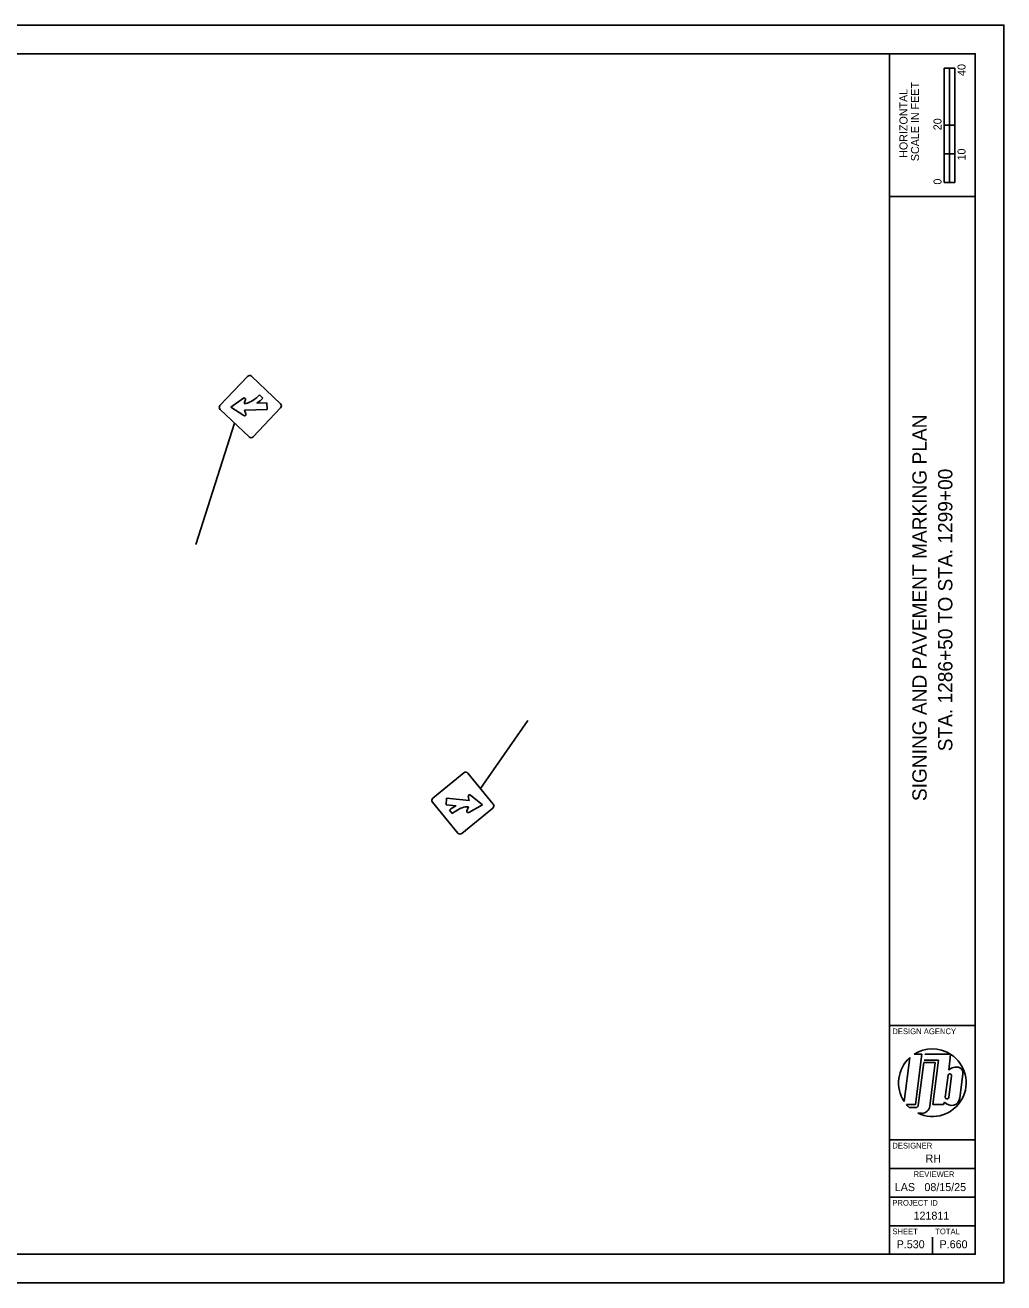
# Model space of a CAD drawing. Extents: x -0.2 to 34, y 0 to 22.
# Drawn here: x 16.88 to 34, y 0 to 22 of the extents above; entities that cross this region are included whole.
import ezdxf

# ---------------------------------------------------------------- set-up
doc = ezdxf.new("R2010")
doc.units = 0
for name, color, linetype in [('SC_Scratch1', 7, 'Continuous'), ('SH_Border', 7, 'Continuous'), ('SH_Cut_Line', 7, 'Continuous'), ('SH_Data', 7, 'Continuous')]:
    doc.layers.add(name, color=color, linetype=linetype)

msp = doc.modelspace()

# ---------------------------------------------------------------- linework, layer by layer
at = {"layer": 'SC_Scratch1'}
for p, q in [((20.48, 15.318), (20.7, 15.476)), ((20.736, 15.451), (20.716, 15.383)), ((20.984, 15.532), (21.041, 15.477)), ((20.708, 15.172), (20.48, 15.318)), ((20.716, 15.383), (20.724, 15.383)), ((21.114, 15.276), (20.719, 15.266)), ((20.719, 15.266), (20.742, 15.199)), ((20.936, 15.388), (21.111, 15.393)), ((21.111, 15.393), (21.114, 15.276)), ((19.868, 12.913), (20.546, 15.037)), ((25.678, 9.835), (24.849, 8.646)), ((24.244, 8.363), (24.255, 8.479)), ((24.419, 8.345), (24.244, 8.363)), ((24.255, 8.479), (24.649, 8.44)), ((24.649, 8.44), (24.634, 8.51)), ((24.671, 8.532), (24.88, 8.359)), ((24.353, 8.209), (24.303, 8.27)), ((24.61, 8.258), (24.638, 8.324)), ((24.638, 8.324), (24.63, 8.325)), ((24.88, 8.359), (24.642, 8.229))]:
    msp.add_line(p, q, dxfattribs=at)
for points in [[(20.772, 15.856), (20.29, 15.349)], [(21.351, 15.376), (20.843, 15.858)], [(20.292, 15.278), (20.8, 14.796)], [(20.871, 14.798), (21.352, 15.306)], [(24.556, 8.923), (24.016, 8.479)], [(25.071, 8.376), (24.627, 8.917)], [(24.009, 8.409), (24.453, 7.868)], [(24.523, 7.861), (25.064, 8.305)]]:
    msp.add_lwpolyline(points, dxfattribs=at)
for centre, radius, start, end in [((20.809, 15.822), 0.05, 46.4903, 136.4903), ((20.714, 15.458), 0.0229, 343.6721, 125.6304), ((20.718, 15.595), 0.213, 271.4903, 299.133), ((20.461, 16.058), 0.742, 299.133, 314.8693), ((20.461, 16.058), 0.821, 305.3947, 315.0256), ((20.327, 15.314), 0.05, 136.4903, 226.4903), ((20.721, 15.191), 0.0229, 237.3503, 19.3086), ((21.316, 15.34), 0.05, 316.4903, 46.4903), ((20.834, 14.832), 0.05, 226.4903, 316.4903), ((24.588, 8.885), 0.05, 39.4061, 129.4061), ((24.047, 8.44), 0.05, 129.4061, 219.4061), ((24.657, 8.515), 0.0229, 50.266, 192.2243), ((25.033, 8.344), 0.05, 309.4061, 39.4061), ((24.808, 7.623), 0.821, 118.3105, 127.9414), ((24.808, 7.623), 0.742, 112.0487, 127.785), ((24.609, 8.113), 0.213, 84.4061, 112.0487), ((24.631, 8.249), 0.0229, 156.5878, 298.5461), ((24.492, 7.9), 0.05, 219.4061, 309.4061)]:
    msp.add_arc(centre, radius, start, end, dxfattribs=at)
at = {"layer": 'SH_Border'}
for p, q in [((32, 0.5), (32, 21.5)), ((32, 19), (33.5, 19)), ((32, 4.5), (33.5, 4.5)), ((32, 2.5), (33.5, 2.5)), ((32, 2), (33.5, 2)), ((32, 1.5), (33.5, 1.5)), ((32, 1), (33.5, 1))]:
    msp.add_line(p, q, dxfattribs=at)
msp.add_lwpolyline([(1.5, 21.5), (33.5, 21.5), (33.5, 0.5), (1.5, 0.5)], close=True, dxfattribs=at)
at = {"layer": 'SH_Cut_Line'}
msp.add_lwpolyline([(0, 0), (34, 0), (34, 22), (0, 22)], close=True, dxfattribs=at)
at = {"layer": 'SH_Data'}
for p, q in [((32.957, 19.25), (32.957, 21.25)), ((33.144, 21.25), (32.957, 21.25)), ((32.957, 20.25), (32.957, 21.25)), ((32.957, 21.25), (33.05, 21.25)), ((33.05, 21.25), (33.051, 21.25)), ((33.051, 21.25), (33.051, 20.25)), ((33.144, 21.25), (33.144, 19.25)), ((33.051, 20.25), (32.957, 20.25)), ((33.143, 20.25), (33.05, 20.25)), ((33.05, 20.25), (33.05, 19.75)), ((33.143, 19.75), (33.143, 20.25)), ((33.05, 19.75), (32.957, 19.75)), ((32.957, 19.75), (32.957, 19.25)), ((33.05, 19.25), (33.05, 19.75)), ((33.05, 19.75), (33.143, 19.75)), ((33.144, 19.25), (32.957, 19.25)), ((32.957, 19.25), (33.05, 19.25)), ((32.432, 3.998), (32.567, 3.998)), ((32.567, 3.998), (32.456, 3.118)), ((32.617, 4), (33.065, 4)), ((33.07, 3.996), (33.036, 3.72)), ((32.356, 3.94), (32.259, 3.171)), ((32.504, 3.104), (32.599, 3.855)), ((32.599, 3.855), (32.801, 3.855)), ((32.857, 3.896), (32.604, 3.896)), ((32.801, 3.855), (32.704, 3.089)), ((32.758, 3.118), (32.857, 3.896)), ((33.024, 3.631), (32.976, 3.25)), ((33.036, 3.243), (33.084, 3.624)), ((33.283, 3.648), (33.231, 3.237)), ((32.75, 3.5), (32.75, 3.5)), ((32.456, 3.118), (32.299, 3.118)), ((32.947, 3.118), (32.758, 3.118)), ((32.964, 3.161), (32.947, 3.118)), ((32.347, 3.068), (32.463, 3.068)), ((32.565, 2.966), (32.498, 2.966)), ((32.375, 0.675), (32.375, 0.675)), ((32.75, 0.5), (32.75, 0.8))]:
    msp.add_line(p, q, dxfattribs=at)
for centre, radius, start, end in [((32.75, 3.5), 0.591, 57.726, 122.5688), ((32.75, 3.5), 0.591, 244.7646, 57.1575), ((32.75, 3.5), 0.591, 131.8253, 213.7822), ((33.17, 3.586), 0.19, 105.9444, 135.0487), ((33.164, 3.6), 0.175, 66.6782, 105.4185), ((33.177, 3.669), 0.108, 349.2072, 58.7163), ((33.054, 3.628), 0.0301, 352.3298, 173.2777), ((32.75, 3.5), 0.591, 220.2786, 227.0158), ((32.463, 3.109), 0.0417, 270, 352.8038), ((32.565, 3.106), 0.141, 270, 352.8038), ((33.082, 3.255), 0.151, 218.6264, 353.0883), ((33.006, 3.246), 0.0301, 172.3335, 353.274)]:
    msp.add_arc(centre, radius, start, end, dxfattribs=at)

# ---------------------------------------------------------------- texts
for s, height, p in [('40', 0.14, (33.33, 21.112)), ('SCALE IN FEET', 0.14, (32.517, 19.621)), ('HORIZONTAL', 0.14, (32.315, 19.679)), ('20', 0.14, (32.91, 20.162)), ('10', 0.14, (33.33, 19.633)), ('0', 0.14, (32.91, 19.211)), ('SIGNING AND PAVEMENT MARKING PLAN ', 0.25, (32.65, 8.427)), ('STA. 1286+50 TO STA. 1299+00', 0.25, (33.1, 9.298))]:
    msp.add_text(s, height=height, rotation=90, dxfattribs=at).set_placement(p)
for s, height, p in [('DESIGN AGENCY', 0.1, (32.05, 4.35)), ('DESIGNER', 0.1, (32.05, 2.35)), ('RH', 0.14, (32.631, 2.105)), ('REVIEWER', 0.1, (32.422, 1.85)), ('LAS', 0.14, (32.093, 1.605)), ('08/15/25', 0.14, (32.611, 1.605)), ('PROJECT ID', 0.1, (32.05, 1.35)), ('121811', 0.14, (32.421, 1.105)), ('SHEET', 0.1, (32.05, 0.85)), ('TOTAL', 0.1, (32.8, 0.85)), ('P.530', 0.14, (32.126, 0.605)), ('P.660', 0.14, (32.876, 0.605))]:
    msp.add_text(s, height=height, dxfattribs=at).set_placement(p)

doc.saveas('drawing.dxf')
